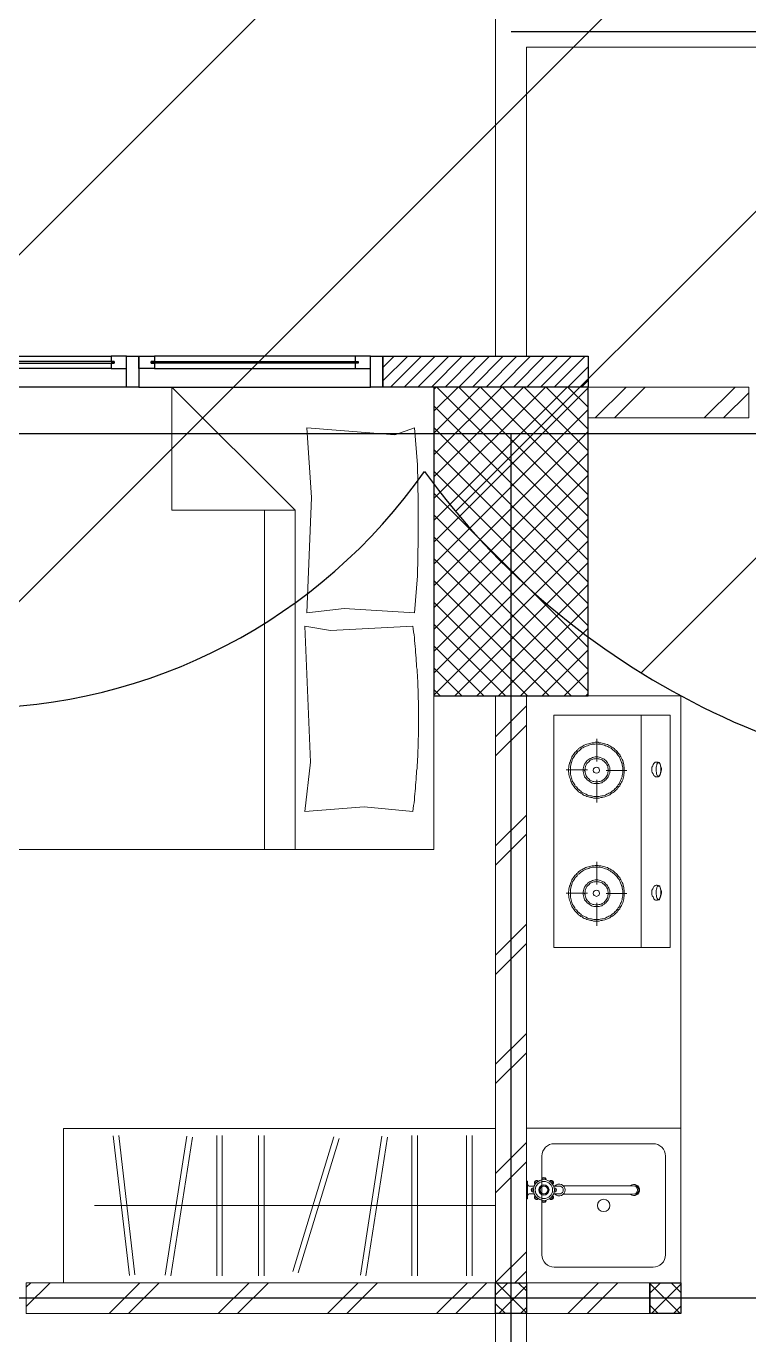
# Model space of a CAD drawing. Header units: millimetres. Extents: x -324 to 75, y -297 to 74.
# Drawn here: x -53.796 to -51.456, y 10.527 to 14.764 of the extents above; entities that cross this region are included whole.
import ezdxf

# ---------------------------------------------------------------- set-up
doc = ezdxf.new("R2010")
doc.units = ezdxf.units.MM
doc.layers.get('defpoints').update_dxf_attribs({"color": 1})
for name, color, linetype, lineweight in [('ars', 11, 'Continuous', 0), ('KOL', 1, 'Continuous', 30), ('KOLOM', 4, 'Continuous', 9), ('lan', 7, 'Continuous', 15), ('SANITAIR', 15, 'Continuous', 9), ('tem', 5, 'Continuous', 20)]:
    doc.layers.add(name, color=color, linetype=linetype, lineweight=lineweight)
doc.layers.add('as', color=1, linetype='Continuous', plot=False)
doc.layers.add('Kusen', color=30, linetype='Continuous')

# ---------------------------------------------------------------- blocks, each defined once
blk = doc.blocks.new('k2')
at = {"layer": 'ars'}
h = blk.add_hatch(dxfattribs=at)
h.set_pattern_fill('_USER', color=256, scale=0.05, angle=45, double=1, pattern_type=0)
h.set_pattern_definition([(45, (0, -5), (-0.03535534, 0.03535534), []), (135, (0, -5), (-0.03535534, -0.03535534), [])])
h.paths.add_polyline_path([(-0.25, -0.5), (0.25, -0.5), (0.25, 0.5), (-0.25, 0.5)])
at = {"layer": 'KOL'}
blk.add_lwpolyline([(-0.25, -0.5), (0.25, -0.5), (0.25, 0.5), (-0.25, 0.5)], close=True, dxfattribs=at)
blk = doc.blocks.new('T. J1')
at = {"layer": 'Kusen'}
for p, q in [((-0.7188, 0.1), (-0.0688, 0.1)), ((0.7212, 0.1), (0.0712, 0.1)), ((-0.0688, 0.06), (-0.7188, 0.06)), ((0.0712, 0.06), (0.7212, 0.06)), ((-0.0188, 0), (-0.7688, 0)), ((0.0212, 0), (0.7712, 0))]:
    blk.add_line(p, q, dxfattribs=at)
for points in [[(-0.8088, 0), (-0.7688, 0), (-0.7688, 0.1), (-0.8088, 0.1)], [(-0.0188, 0), (0.0212, 0), (0.0212, 0.1), (-0.0188, 0.1)], [(0.8112, 0), (0.7712, 0), (0.7712, 0.1), (0.8112, 0.1)]]:
    blk.add_lwpolyline(points, close=True, dxfattribs=at)
for points in [[(-0.7188, 0.0775), (-0.7188, 0.06), (-0.7688, 0.06), (-0.7688, 0.1), (-0.7188, 0.1), (-0.7188, 0.0825), (-0.7288, 0.0825), (-0.7288, 0.0775), (-0.7188, 0.0775)], [(-0.0688, 0.0775), (-0.0688, 0.06), (-0.0188, 0.06), (-0.0188, 0.1), (-0.0688, 0.1), (-0.0688, 0.0825), (-0.0588, 0.0825), (-0.0588, 0.0775), (-0.0688, 0.0775)], [(0.0712, 0.0775), (0.0712, 0.06), (0.0212, 0.06), (0.0212, 0.1), (0.0712, 0.1), (0.0712, 0.0825), (0.0612, 0.0825), (0.0612, 0.0775), (0.0712, 0.0775)], [(0.7212, 0.0775), (0.7212, 0.06), (0.7712, 0.06), (0.7712, 0.1), (0.7212, 0.1), (0.7212, 0.0825), (0.7312, 0.0825), (0.7312, 0.0775), (0.7212, 0.0775)]]:
    blk.add_lwpolyline(points, dxfattribs=at)
at = {"layer": 'Kusen', "color": 141}
for points in [[(-0.7288, 0.0775), (-0.0588, 0.0775), (-0.0588, 0.0825), (-0.7288, 0.0825)], [(0.7312, 0.0775), (0.0612, 0.0775), (0.0612, 0.0825), (0.7312, 0.0825)]]:
    blk.add_lwpolyline(points, close=True, dxfattribs=at)
blk = doc.blocks.new('BED1')
at = {"color": 0, "linetype": 'Continuous'}
for points in [[(1.9976, 0), (1.9976, 1.4976), (0, 1.4976), (0, 0), (1.9976, 0)], [(1.5484, 1.0993), (1.1489, 1.0993), (1.1489, 1.4976), (1.5484, 1.0993)], [(1.9346, 1.3656), (1.9443, 1.2458), (1.9467, 1.1259), (1.9467, 1.0061), (1.9443, 0.8862), (1.9346, 0.7663), (1.707, 0.7809), (1.586, 0.7663), (1.6017, 1.1404), (1.586, 1.3656), (1.8717, 1.3426), (1.9346, 1.3656)], [(1.4492, 1.0993), (1.4492, 0)], [(1.5484, 1.0993), (1.5484, 0)], [(1.9298, 0.1235), (1.7724, 0.138), (1.5799, 0.1235), (1.5981, 0.2833), (1.5799, 0.7228), (1.6634, 0.7094), (1.9298, 0.7228)], [(1.9298, 0.1235), (1.931, 0.1332), (1.9322, 0.1429), (1.9334, 0.1513), (1.9346, 0.161), (1.9346, 0.1707), (1.9358, 0.1804), (1.937, 0.1889), (1.9383, 0.1985), (1.9383, 0.2082), (1.9395, 0.2179), (1.9407, 0.2264), (1.9407, 0.2361), (1.9419, 0.2458), (1.9419, 0.2542), (1.9431, 0.2639), (1.9431, 0.2736), (1.9443, 0.2833), (1.9443, 0.2918), (1.9455, 0.3015), (1.9455, 0.3111), (1.9455, 0.3208), (1.9467, 0.3293), (1.9467, 0.339), (1.9467, 0.3487), (1.9467, 0.3584), (1.9479, 0.3668), (1.9479, 0.3765), (1.9479, 0.3862), (1.9479, 0.3959), (1.9479, 0.4044), (1.9479, 0.414), (1.9479, 0.4237), (1.9479, 0.4334), (1.9479, 0.4419), (1.9479, 0.4516), (1.9479, 0.4613), (1.9479, 0.4709), (1.9479, 0.4794), (1.9467, 0.4891), (1.9467, 0.4988), (1.9467, 0.5085), (1.9467, 0.5169), (1.9455, 0.5266), (1.9455, 0.5363), (1.9455, 0.546), (1.9443, 0.5545), (1.9443, 0.5642), (1.9431, 0.5738), (1.9431, 0.5835), (1.9419, 0.592), (1.9419, 0.6017), (1.9407, 0.6114), (1.9407, 0.6199), (1.9395, 0.6295), (1.9383, 0.6392), (1.9383, 0.6489), (1.937, 0.6574), (1.9358, 0.6671), (1.9346, 0.6768), (1.9346, 0.6864), (1.9334, 0.6949), (1.9322, 0.7046), (1.931, 0.7143), (1.9298, 0.7228)]]:
    blk.add_lwpolyline(points, dxfattribs=at)
blk = doc.blocks.new('LEMARI1')
for points in [[(0.6998, 0.4988), (-0.6998, 0.4988)], [(-0.6998, 0), (0.6998, 0), (0.6998, 0.4988), (-0.6998, 0.4988), (-0.6998, 0)], [(-0.5387, 0.4758), (-0.4855, 0.023)], [(-0.4685, 0.0254), (-0.5206, 0.477)], [(-0.3002, 0.4746), (-0.3705, 0.0242)], [(-0.3523, 0.0218), (-0.2821, 0.4709)], [(-0.2034, 0.477), (-0.2034, 0.0218)], [(-0.1852, 0.0218), (-0.1852, 0.477)], [(-0.0678, 0.477), (-0.0678, 0.0218)], [(-0.0496, 0.0218), (-0.0496, 0.477)], [(0.1755, 0.4722), (0.0436, 0.0363)], [(0.0605, 0.0315), (0.1937, 0.4673)], [(0.3317, 0.4746), (0.2627, 0.0242)], [(0.2797, 0.0218), (0.3499, 0.4709)], [(0.4286, 0.477), (0.4286, 0.0218)], [(0.4467, 0.0218), (0.4467, 0.477)], [(0.6053, 0.477), (0.6053, 0.0218)], [(0.6235, 0.0218), (0.6235, 0.477)], [(0.6998, 0.2494), (-0.5993, 0.2494)]]:
    blk.add_lwpolyline(points)
blk = doc.blocks.new('K 10.10')
at = {"layer": 'ars'}
h = blk.add_hatch(dxfattribs=at)
h.set_pattern_fill('_USER', color=256, scale=0.05, angle=45, double=1, pattern_type=0)
h.set_pattern_definition([(45, (0, 0), (-0.035355339, 0.035355339), []), (135, (0, 0), (-0.035355339, -0.035355339), [])])
h.paths.add_polyline_path([(1560.5383, 1380.4069), (1560.6383, 1380.4069), (1560.6383, 1380.5069), (1560.5383, 1380.5069)])
at = {"layer": 'KOL'}
blk.add_lwpolyline([(1560.5383, 1380.4069), (1560.6383, 1380.4069), (1560.6383, 1380.5069), (1560.5383, 1380.5069)], close=True, dxfattribs=at)
blk = doc.blocks.new('typikal-1a')
at = {"layer": 'as'}
blk.add_line((0, 2.8), (6.2, 2.8), dxfattribs=at)
at = {"layer": 'tem'}
for points in [[(0.05, 2.85), (-0.05, 2.85), (-0.05, 5.45), (0.05, 5.45)], [(1.57, 2.75), (0.05, 2.75), (0.05, 2.85), (1.57, 2.85)], [(0.05, 2.75), (-0.05, 2.75), (-0.05, 0.85), (0.05, 0.85)]]:
    blk.add_lwpolyline(points, close=True, dxfattribs=at)
at = {"layer": 'ars', "rotation": 180}
for name, p in [('LEMARI1', (0.7498, 2.75)), ('BED1', (2.2476, 1.3476))]:
    blk.add_blockref(name, p, dxfattribs=at)
at = {"layer": 'KOLOM', "extrusion": (0, 0, -1), "zscale": -1}
blk.add_blockref('K 10.10', (-1560.5883, -1377.6569), dxfattribs=at)
at = {"layer": 'Kusen', "xscale": -1, "rotation": 180}
blk.add_blockref('T. J1', (1.2238, -0.15), dxfattribs=at)
blk = doc.blocks.new('KRAN DPR ATAS')
for p, q in [((-0.0289, 0), (0.0289, 0)), ((-0.0289, 0), (-0.0289, -0.0021)), ((0.0289, 0), (0.0289, -0.0021)), ((-0.0275, -0.0035), (0.0275, -0.0035)), ((-0.0127, -0.0092), (-0.0127, -0.0252)), ((0.0127, -0.0092), (0.0127, -0.0252)), ((-0.014, -0.1188), (-0.014, -0.3457)), ((-0.0127, -0.0877), (-0.0127, -0.1101)), ((0.0127, -0.0877), (0.0127, -0.1101)), ((0.014, -0.1188), (0.014, -0.3457))]:
    blk.add_line(p, q)
for radius in [0.0338, 0.0279, 0.0166, 0.0138, 0.0123]:
    blk.add_circle((0, -0.0564), radius)
for centre, radius, start, end in [((-0.0239, -0.0326), 0.00706, 39.002, 230.998), ((-0.0222, -0.0342), 0.00706, 58.1189, 211.8811), ((-0.0275, -0.0021), 0.00141, 180, 270), ((-0.0183, -0.0092), 0.00564, 0, 90), ((-0.0009, -0.0214), 0.00884, 254.902, 254.902), ((0, -0.0227), 0.00706, 354.002, 185.998), ((0, -0.025), 0.00706, 13.1189, 166.8811), ((0.0183, -0.0092), 0.00564, 90, 180), ((0.0239, -0.0326), 0.00706, 309.002, 140.998), ((0.0222, -0.0342), 0.00706, 328.1189, 121.8811), ((0.0275, -0.0021), 0.00141, 270, 0), ((-0.0338, -0.0564), 0.00706, 84.002, 275.998), ((-0.0315, -0.0564), 0.00706, 103.1189, 256.8811), ((-0.0239, -0.0803), 0.00706, 129.002, 320.998), ((-0.0222, -0.0787), 0.00706, 148.1189, 301.8811), ((0.0239, -0.0803), 0.00706, 219.002, 50.998), ((0.0222, -0.0787), 0.00706, 238.1189, 31.8811), ((0.0338, -0.0564), 0.00706, 264.002, 95.998), ((0.0315, -0.0564), 0.00706, 283.1189, 76.8811), ((0, -0.1058), 0.0191, 134.711, 45.289), ((0, -0.1058), 0.0134, 198.6717, 270), ((0, -0.0902), 0.00706, 174.002, 5.998), ((0, -0.0879), 0.00706, 193.1189, 346.8811), ((0, -0.1058), 0.0134, 270, 341.3283), ((0, -0.3457), 0.0178, 141.8277, 38.1723), ((0, -0.3484), 0.0178, 175.6641, 4.3359), ((0, -0.3457), 0.014, 180, 0)]:
    blk.add_arc(centre, radius, start, end)
blk = doc.blocks.new('KOMPOR')
for points in [[(0, 0.3765), (0, -0.3765)], [(0.0944, 0.3765), (0, 0.3765)], [(0.3765, 0.3765), (0.0944, 0.3765)], [(0.0944, 0.3765), (0.0944, -0.3765)], [(0.3765, -0.3765), (0.3765, 0.3765)], [(0.2373, 0.3063), (0.2373, 0.2312)], [(0.2385, 0.2906), (0.2337, 0.2906), (0.23, 0.2906), (0.2252, 0.2893), (0.2203, 0.2893), (0.2167, 0.2881), (0.2119, 0.2869), (0.2082, 0.2857), (0.2034, 0.2833), (0.1998, 0.2821), (0.1961, 0.2797), (0.1925, 0.2772), (0.1889, 0.276), (0.1852, 0.2724), (0.1816, 0.27), (0.178, 0.2676), (0.1755, 0.2639), (0.1719, 0.2615), (0.1695, 0.2579), (0.1671, 0.2542), (0.1634, 0.2506), (0.1622, 0.247), (0.1598, 0.2433), (0.1574, 0.2397), (0.1562, 0.2361), (0.1538, 0.2312), (0.1525, 0.2276), (0.1513, 0.2228), (0.1501, 0.2191), (0.1501, 0.2143), (0.1489, 0.2094), (0.1489, 0.2058), (0.1489, 0.201), (0.1489, 0.1961), (0.1489, 0.1913), (0.1501, 0.1864), (0.1501, 0.1828), (0.1513, 0.178), (0.1525, 0.1743), (0.1538, 0.1695), (0.1562, 0.1659), (0.1574, 0.161), (0.1598, 0.1574), (0.1622, 0.1538), (0.1634, 0.1501), (0.1671, 0.1465), (0.1695, 0.1429), (0.1719, 0.1404), (0.1755, 0.1368), (0.178, 0.1344), (0.1816, 0.1308), (0.1852, 0.1283), (0.1889, 0.1259), (0.1925, 0.1235), (0.1961, 0.1211), (0.1998, 0.1199), (0.2034, 0.1174), (0.2082, 0.1162), (0.2119, 0.115), (0.2167, 0.1138), (0.2203, 0.1126), (0.2252, 0.1114), (0.23, 0.1114), (0.2337, 0.1102), (0.2385, 0.1102), (0.2433, 0.1102), (0.2482, 0.1114), (0.253, 0.1114), (0.2567, 0.1126), (0.2615, 0.1138), (0.2651, 0.115), (0.27, 0.1162), (0.2736, 0.1174), (0.2785, 0.1199), (0.2821, 0.1211), (0.2857, 0.1235), (0.2893, 0.1259), (0.293, 0.1283), (0.2966, 0.1308), (0.299, 0.1344), (0.3027, 0.1368), (0.3051, 0.1404), (0.3087, 0.1429), (0.3111, 0.1465), (0.3136, 0.1501), (0.316, 0.1538), (0.3184, 0.1574), (0.3196, 0.161), (0.322, 0.1659), (0.3232, 0.1695), (0.3245, 0.1743), (0.3257, 0.178), (0.3269, 0.1828), (0.3281, 0.1864), (0.3281, 0.1913), (0.3293, 0.1961), (0.3293, 0.201), (0.3293, 0.2058), (0.3281, 0.2094), (0.3281, 0.2143), (0.3269, 0.2191), (0.3257, 0.2228), (0.3245, 0.2276), (0.3232, 0.2312), (0.322, 0.2361), (0.3196, 0.2397), (0.3184, 0.2433), (0.316, 0.247), (0.3136, 0.2506), (0.3111, 0.2542), (0.3087, 0.2579), (0.3051, 0.2615), (0.3027, 0.2639), (0.299, 0.2676), (0.2966, 0.27), (0.293, 0.2724), (0.2893, 0.276), (0.2857, 0.2772), (0.2821, 0.2797), (0.2785, 0.2821), (0.2736, 0.2833), (0.27, 0.2857), (0.2651, 0.2869), (0.2615, 0.2881), (0.2567, 0.2893), (0.253, 0.2893), (0.2482, 0.2906), (0.2433, 0.2906), (0.2385, 0.2906)], [(0.2385, 0.2857), (0.2349, 0.2857), (0.23, 0.2857), (0.2264, 0.2845), (0.2215, 0.2833), (0.2179, 0.2833), (0.2131, 0.2821), (0.2094, 0.2809), (0.2058, 0.2785), (0.2022, 0.2772), (0.1985, 0.2748), (0.1949, 0.2736), (0.1913, 0.2712), (0.1877, 0.2688), (0.1852, 0.2663), (0.1816, 0.2639), (0.1792, 0.2603), (0.1755, 0.2579), (0.1731, 0.2542), (0.1707, 0.2518), (0.1683, 0.2482), (0.1659, 0.2446), (0.1646, 0.2409), (0.1622, 0.2373), (0.161, 0.2337), (0.1586, 0.23), (0.1574, 0.2264), (0.1562, 0.2215), (0.1562, 0.2179), (0.155, 0.2131), (0.1538, 0.2094), (0.1538, 0.2046), (0.1538, 0.201), (0.1538, 0.1961), (0.1538, 0.1925), (0.155, 0.1877), (0.1562, 0.184), (0.1562, 0.1792), (0.1574, 0.1755), (0.1586, 0.1719), (0.161, 0.1671), (0.1622, 0.1634), (0.1646, 0.1598), (0.1659, 0.1562), (0.1683, 0.1525), (0.1707, 0.1501), (0.1731, 0.1465), (0.1755, 0.1441), (0.1792, 0.1404), (0.1816, 0.138), (0.1852, 0.1356), (0.1877, 0.132), (0.1913, 0.1308), (0.1949, 0.1283), (0.1985, 0.1259), (0.2022, 0.1235), (0.2058, 0.1223), (0.2094, 0.1211), (0.2131, 0.1199), (0.2179, 0.1186), (0.2215, 0.1174), (0.2264, 0.1162), (0.23, 0.1162), (0.2349, 0.1162), (0.2385, 0.1162), (0.2433, 0.1162), (0.247, 0.1162), (0.2518, 0.1162), (0.2554, 0.1174), (0.2603, 0.1186), (0.2639, 0.1199), (0.2676, 0.1211), (0.2724, 0.1223), (0.276, 0.1235), (0.2797, 0.1259), (0.2833, 0.1283), (0.2869, 0.1308), (0.2893, 0.132), (0.293, 0.1356), (0.2954, 0.138), (0.299, 0.1404), (0.3015, 0.1441), (0.3039, 0.1465), (0.3075, 0.1501), (0.3087, 0.1525), (0.3111, 0.1562), (0.3136, 0.1598), (0.316, 0.1634), (0.3172, 0.1671), (0.3184, 0.1719), (0.3196, 0.1755), (0.3208, 0.1792), (0.322, 0.184), (0.3232, 0.1877), (0.3232, 0.1925), (0.3232, 0.1961), (0.3232, 0.201), (0.3232, 0.2046), (0.3232, 0.2094), (0.3232, 0.2131), (0.322, 0.2179), (0.3208, 0.2215), (0.3196, 0.2264), (0.3184, 0.23), (0.3172, 0.2337), (0.316, 0.2373), (0.3136, 0.2409), (0.3111, 0.2446), (0.3087, 0.2482), (0.3075, 0.2518), (0.3039, 0.2542), (0.3015, 0.2579), (0.299, 0.2603), (0.2954, 0.2639), (0.293, 0.2663), (0.2893, 0.2688), (0.2869, 0.2712), (0.2833, 0.2736), (0.2797, 0.2748), (0.276, 0.2772), (0.2724, 0.2785), (0.2676, 0.2809), (0.2639, 0.2821), (0.2603, 0.2833), (0.2554, 0.2833), (0.2518, 0.2845), (0.247, 0.2857), (0.2433, 0.2857), (0.2385, 0.2857)], [(0.0436, 0.2228), (0.0472, 0.2228), (0.0496, 0.2215), (0.0533, 0.2191), (0.0545, 0.2155), (0.0557, 0.2119), (0.0581, 0.2094), (0.0593, 0.2046), (0.0593, 0.1998), (0.0593, 0.1949), (0.0593, 0.1901), (0.0569, 0.1864), (0.0557, 0.1828), (0.0533, 0.1792), (0.0508, 0.178), (0.0484, 0.1755), (0.046, 0.1743), (0.0424, 0.1743), (0.04, 0.1755), (0.0375, 0.178), (0.0339, 0.1792), (0.0327, 0.1828), (0.0315, 0.1864), (0.0291, 0.1901), (0.0278, 0.1949), (0.0278, 0.1998), (0.0291, 0.2046), (0.0303, 0.2094), (0.0315, 0.2119), (0.0339, 0.2155), (0.0351, 0.2191), (0.0375, 0.2215), (0.0412, 0.2228), (0.0436, 0.2228)], [(0.0375, 0.2215), (0.04, 0.2215), (0.04, 0.2203), (0.0424, 0.2179), (0.0436, 0.2155), (0.0448, 0.2119), (0.0448, 0.2082), (0.046, 0.2034), (0.046, 0.1998), (0.046, 0.1961), (0.046, 0.1913), (0.0448, 0.1877), (0.0436, 0.184), (0.0436, 0.1816), (0.0412, 0.178), (0.04, 0.1768), (0.0387, 0.1755), (0.0375, 0.1755), (0.0351, 0.1768), (0.0339, 0.178), (0.0327, 0.1816), (0.0315, 0.184), (0.0315, 0.1877), (0.0303, 0.1913), (0.0303, 0.1961), (0.0303, 0.1998), (0.0303, 0.2034), (0.0315, 0.2082), (0.0315, 0.2119), (0.0327, 0.2155), (0.0339, 0.2179), (0.0351, 0.2203), (0.0363, 0.2215), (0.0375, 0.2215)], [(0.2385, 0.2433), (0.2349, 0.2433), (0.23, 0.2433), (0.2264, 0.2421), (0.2215, 0.2409), (0.2179, 0.2385), (0.2143, 0.2361), (0.2119, 0.2337), (0.2082, 0.2312), (0.2058, 0.2276), (0.2034, 0.2252), (0.201, 0.2215), (0.1985, 0.2179), (0.1973, 0.2131), (0.1961, 0.2094), (0.1961, 0.2046), (0.1961, 0.201), (0.1961, 0.1961), (0.1961, 0.1925), (0.1973, 0.1877), (0.1985, 0.184), (0.201, 0.1804), (0.2034, 0.1768), (0.2058, 0.1731), (0.2082, 0.1707), (0.2119, 0.1671), (0.2143, 0.1646), (0.2179, 0.1622), (0.2215, 0.161), (0.2264, 0.1598), (0.23, 0.1586), (0.2349, 0.1574), (0.2385, 0.1574), (0.2433, 0.1574), (0.247, 0.1586), (0.2518, 0.1598), (0.2554, 0.161), (0.2591, 0.1622), (0.2627, 0.1646), (0.2663, 0.1671), (0.2688, 0.1707), (0.2724, 0.1731), (0.2748, 0.1768), (0.2772, 0.1804), (0.2785, 0.184), (0.2797, 0.1877), (0.2809, 0.1925), (0.2821, 0.1961), (0.2821, 0.201), (0.2821, 0.2046), (0.2809, 0.2094), (0.2797, 0.2131), (0.2785, 0.2179), (0.2772, 0.2215), (0.2748, 0.2252), (0.2724, 0.2276), (0.2688, 0.2312), (0.2663, 0.2337), (0.2627, 0.2361), (0.2591, 0.2385), (0.2554, 0.2409), (0.2518, 0.2421), (0.247, 0.2433), (0.2433, 0.2433), (0.2385, 0.2433)], [(0.2385, 0.2385), (0.2349, 0.2385), (0.2312, 0.2373), (0.2276, 0.2373), (0.224, 0.2361), (0.2203, 0.2337), (0.2179, 0.2324), (0.2143, 0.23), (0.2119, 0.2276), (0.2094, 0.2252), (0.207, 0.2215), (0.2058, 0.2191), (0.2034, 0.2155), (0.2022, 0.2119), (0.2022, 0.2082), (0.201, 0.2046), (0.201, 0.201), (0.201, 0.1973), (0.2022, 0.1925), (0.2022, 0.1889), (0.2034, 0.1864), (0.2058, 0.1828), (0.207, 0.1792), (0.2094, 0.1768), (0.2119, 0.1743), (0.2143, 0.1719), (0.2179, 0.1695), (0.2203, 0.1671), (0.224, 0.1659), (0.2276, 0.1646), (0.2312, 0.1634), (0.2349, 0.1634), (0.2385, 0.1622), (0.2421, 0.1634), (0.247, 0.1634), (0.2506, 0.1646), (0.253, 0.1659), (0.2567, 0.1671), (0.2603, 0.1695), (0.2627, 0.1719), (0.2651, 0.1743), (0.2676, 0.1768), (0.27, 0.1792), (0.2724, 0.1828), (0.2736, 0.1864), (0.2748, 0.1889), (0.276, 0.1925), (0.276, 0.1973), (0.2772, 0.201), (0.276, 0.2046), (0.276, 0.2082), (0.2748, 0.2119), (0.2736, 0.2155), (0.2724, 0.2191), (0.27, 0.2215), (0.2676, 0.2252), (0.2651, 0.2276), (0.2627, 0.23), (0.2603, 0.2324), (0.2567, 0.2337), (0.253, 0.2361), (0.2506, 0.2373), (0.247, 0.2373), (0.2421, 0.2385), (0.2385, 0.2385)], [(0.1404, 0.201), (0.207, 0.201)], [(0.2385, 0.2107), (0.2349, 0.2094), (0.2312, 0.2082), (0.23, 0.2046), (0.2288, 0.201), (0.23, 0.1961), (0.2312, 0.1937), (0.2349, 0.1913), (0.2385, 0.1901), (0.2433, 0.1913), (0.2458, 0.1937), (0.2482, 0.1961), (0.2494, 0.201), (0.2482, 0.2046), (0.2458, 0.2082), (0.2433, 0.2094), (0.2385, 0.2107)], [(0.2373, 0.0993), (0.2373, 0.1719)], [(0.3366, 0.1998), (0.2676, 0.1998)], [(0.2385, -0.1077), (0.2337, -0.1077), (0.23, -0.1077), (0.2252, -0.109), (0.2203, -0.109), (0.2167, -0.1102), (0.2119, -0.1114), (0.2082, -0.1126), (0.2034, -0.115), (0.1998, -0.1162), (0.1961, -0.1186), (0.1925, -0.1211), (0.1889, -0.1235), (0.1852, -0.1259), (0.1816, -0.1283), (0.178, -0.1308), (0.1755, -0.1344), (0.1719, -0.1368), (0.1695, -0.1404), (0.1671, -0.1441), (0.1634, -0.1477), (0.1622, -0.1513), (0.1598, -0.155), (0.1574, -0.1586), (0.1562, -0.1622), (0.1538, -0.1671), (0.1525, -0.1707), (0.1513, -0.1755), (0.1501, -0.1792), (0.1501, -0.184), (0.1489, -0.1889), (0.1489, -0.1925), (0.1489, -0.1973), (0.1489, -0.2022), (0.1489, -0.207), (0.1501, -0.2119), (0.1501, -0.2155), (0.1513, -0.2203), (0.1525, -0.224), (0.1538, -0.2288), (0.1562, -0.2324), (0.1574, -0.2373), (0.1598, -0.2409), (0.1622, -0.2446), (0.1634, -0.2482), (0.1671, -0.2518), (0.1695, -0.2554), (0.1719, -0.2579), (0.1755, -0.2615), (0.178, -0.2639), (0.1816, -0.2676), (0.1852, -0.27), (0.1889, -0.2724), (0.1925, -0.2748), (0.1961, -0.2772), (0.1998, -0.2785), (0.2034, -0.2809), (0.2082, -0.2821), (0.2119, -0.2833), (0.2167, -0.2845), (0.2203, -0.2857), (0.2252, -0.2869), (0.23, -0.2869), (0.2337, -0.2881), (0.2385, -0.2881), (0.2433, -0.2881), (0.2482, -0.2869), (0.253, -0.2869), (0.2567, -0.2857), (0.2615, -0.2845), (0.2651, -0.2833), (0.27, -0.2821), (0.2736, -0.2809), (0.2785, -0.2785), (0.2821, -0.2772), (0.2857, -0.2748), (0.2893, -0.2724), (0.293, -0.27), (0.2966, -0.2676), (0.299, -0.2639), (0.3027, -0.2615), (0.3051, -0.2579), (0.3087, -0.2554), (0.3111, -0.2518), (0.3136, -0.2482), (0.316, -0.2446), (0.3184, -0.2409), (0.3196, -0.2373), (0.322, -0.2324), (0.3232, -0.2288), (0.3245, -0.224), (0.3257, -0.2203), (0.3269, -0.2155), (0.3281, -0.2119), (0.3281, -0.207), (0.3293, -0.2022), (0.3293, -0.1973), (0.3293, -0.1925), (0.3281, -0.1889), (0.3281, -0.184), (0.3269, -0.1792), (0.3257, -0.1755), (0.3245, -0.1707), (0.3232, -0.1671), (0.322, -0.1622), (0.3196, -0.1586), (0.3184, -0.155), (0.316, -0.1513), (0.3136, -0.1477), (0.3111, -0.1441), (0.3087, -0.1404), (0.3051, -0.1368), (0.3027, -0.1344), (0.299, -0.1308), (0.2966, -0.1283), (0.293, -0.1259), (0.2893, -0.1235), (0.2857, -0.1211), (0.2821, -0.1186), (0.2785, -0.1162), (0.2736, -0.115), (0.27, -0.1126), (0.2651, -0.1114), (0.2615, -0.1102), (0.2567, -0.109), (0.253, -0.109), (0.2482, -0.1077), (0.2433, -0.1077), (0.2385, -0.1077)], [(0.2385, -0.1126), (0.2349, -0.1126), (0.23, -0.1126), (0.2264, -0.1138), (0.2215, -0.115), (0.2179, -0.115), (0.2131, -0.1162), (0.2094, -0.1174), (0.2058, -0.1199), (0.2022, -0.1211), (0.1985, -0.1235), (0.1949, -0.1247), (0.1913, -0.1271), (0.1877, -0.1295), (0.1852, -0.132), (0.1816, -0.1344), (0.1792, -0.138), (0.1755, -0.1404), (0.1731, -0.1441), (0.1707, -0.1465), (0.1683, -0.1501), (0.1659, -0.1538), (0.1646, -0.1574), (0.1622, -0.161), (0.161, -0.1646), (0.1586, -0.1683), (0.1574, -0.1719), (0.1562, -0.1768), (0.1562, -0.1804), (0.155, -0.1852), (0.1538, -0.1889), (0.1538, -0.1937), (0.1538, -0.1973), (0.1538, -0.2022), (0.1538, -0.2058), (0.155, -0.2107), (0.1562, -0.2143), (0.1562, -0.2191), (0.1574, -0.2228), (0.1586, -0.2264), (0.161, -0.2312), (0.1622, -0.2349), (0.1646, -0.2385), (0.1659, -0.2421), (0.1683, -0.2458), (0.1707, -0.2482), (0.1731, -0.2518), (0.1755, -0.2554), (0.1792, -0.2579), (0.1816, -0.2603), (0.1852, -0.2627), (0.1877, -0.2663), (0.1913, -0.2688), (0.1949, -0.27), (0.1985, -0.2724), (0.2022, -0.2748), (0.2058, -0.276), (0.2094, -0.2772), (0.2131, -0.2785), (0.2179, -0.2797), (0.2215, -0.2809), (0.2264, -0.2821), (0.23, -0.2821), (0.2349, -0.2821), (0.2385, -0.2833), (0.2433, -0.2821), (0.247, -0.2821), (0.2518, -0.2821), (0.2554, -0.2809), (0.2603, -0.2797), (0.2639, -0.2785), (0.2676, -0.2772), (0.2724, -0.276), (0.276, -0.2748), (0.2797, -0.2724), (0.2833, -0.27), (0.2869, -0.2688), (0.2893, -0.2663), (0.293, -0.2627), (0.2954, -0.2603), (0.299, -0.2579), (0.3015, -0.2554), (0.3039, -0.2518), (0.3075, -0.2482), (0.3087, -0.2458), (0.3111, -0.2421), (0.3136, -0.2385), (0.316, -0.2349), (0.3172, -0.2312), (0.3184, -0.2264), (0.3196, -0.2228), (0.3208, -0.2191), (0.322, -0.2143), (0.3232, -0.2107), (0.3232, -0.2058), (0.3232, -0.2022), (0.3232, -0.1973), (0.3232, -0.1937), (0.3232, -0.1889), (0.3232, -0.1852), (0.322, -0.1804), (0.3208, -0.1768), (0.3196, -0.1719), (0.3184, -0.1683), (0.3172, -0.1646), (0.316, -0.161), (0.3136, -0.1574), (0.3111, -0.1538), (0.3087, -0.1501), (0.3075, -0.1465), (0.3039, -0.1441), (0.3015, -0.1404), (0.299, -0.138), (0.2954, -0.1344), (0.293, -0.132), (0.2893, -0.1295), (0.2869, -0.1271), (0.2833, -0.1247), (0.2797, -0.1235), (0.276, -0.1211), (0.2724, -0.1199), (0.2676, -0.1174), (0.2639, -0.1162), (0.2603, -0.115), (0.2554, -0.115), (0.2518, -0.1138), (0.247, -0.1126), (0.2433, -0.1126), (0.2385, -0.1126)], [(0.2373, -0.0932), (0.2373, -0.1671)], [(0.2385, -0.155), (0.2349, -0.155), (0.23, -0.155), (0.2264, -0.1562), (0.2215, -0.1574), (0.2179, -0.1598), (0.2143, -0.1622), (0.2119, -0.1646), (0.2082, -0.1671), (0.2058, -0.1707), (0.2034, -0.1731), (0.201, -0.1768), (0.1985, -0.1804), (0.1973, -0.1852), (0.1961, -0.1889), (0.1961, -0.1937), (0.1961, -0.1973), (0.1961, -0.2022), (0.1961, -0.207), (0.1973, -0.2107), (0.1985, -0.2143), (0.201, -0.2179), (0.2034, -0.2215), (0.2058, -0.2252), (0.2082, -0.2288), (0.2119, -0.2312), (0.2143, -0.2337), (0.2179, -0.2361), (0.2215, -0.2373), (0.2264, -0.2385), (0.23, -0.2397), (0.2349, -0.2409), (0.2385, -0.2409), (0.2433, -0.2409), (0.247, -0.2397), (0.2518, -0.2385), (0.2554, -0.2373), (0.2591, -0.2361), (0.2627, -0.2337), (0.2663, -0.2312), (0.2688, -0.2288), (0.2724, -0.2252), (0.2748, -0.2215), (0.2772, -0.2179), (0.2785, -0.2143), (0.2797, -0.2107), (0.2809, -0.207), (0.2821, -0.2022), (0.2821, -0.1973), (0.2821, -0.1937), (0.2809, -0.1889), (0.2797, -0.1852), (0.2785, -0.1804), (0.2772, -0.1768), (0.2748, -0.1731), (0.2724, -0.1707), (0.2688, -0.1671), (0.2663, -0.1646), (0.2627, -0.1622), (0.2591, -0.1598), (0.2554, -0.1574), (0.2518, -0.1562), (0.247, -0.155), (0.2433, -0.155), (0.2385, -0.155)], [(0.2385, -0.1598), (0.2349, -0.1598), (0.2312, -0.161), (0.2276, -0.161), (0.224, -0.1622), (0.2203, -0.1646), (0.2179, -0.1659), (0.2143, -0.1683), (0.2119, -0.1707), (0.2094, -0.1731), (0.207, -0.1768), (0.2058, -0.1792), (0.2034, -0.1828), (0.2022, -0.1864), (0.2022, -0.1901), (0.201, -0.1937), (0.201, -0.1973), (0.201, -0.2022), (0.2022, -0.2058), (0.2022, -0.2094), (0.2034, -0.2131), (0.2058, -0.2155), (0.207, -0.2191), (0.2094, -0.2215), (0.2119, -0.224), (0.2143, -0.2264), (0.2179, -0.2288), (0.2203, -0.2312), (0.224, -0.2324), (0.2276, -0.2337), (0.2312, -0.2349), (0.2349, -0.2349), (0.2385, -0.2361), (0.2421, -0.2349), (0.247, -0.2349), (0.2506, -0.2337), (0.253, -0.2324), (0.2567, -0.2312), (0.2603, -0.2288), (0.2627, -0.2264), (0.2651, -0.224), (0.2676, -0.2215), (0.27, -0.2191), (0.2724, -0.2155), (0.2736, -0.2131), (0.2748, -0.2094), (0.276, -0.2058), (0.276, -0.2022), (0.2772, -0.1973), (0.276, -0.1937), (0.276, -0.1901), (0.2748, -0.1864), (0.2736, -0.1828), (0.2724, -0.1792), (0.27, -0.1768), (0.2676, -0.1731), (0.2651, -0.1707), (0.2627, -0.1683), (0.2603, -0.1659), (0.2567, -0.1646), (0.253, -0.1622), (0.2506, -0.161), (0.247, -0.161), (0.2421, -0.1598), (0.2385, -0.1598)], [(0.0436, -0.1768), (0.0472, -0.1768), (0.0496, -0.178), (0.0533, -0.1804), (0.0545, -0.1828), (0.0557, -0.1864), (0.0581, -0.1901), (0.0593, -0.1949), (0.0593, -0.1985), (0.0593, -0.2034), (0.0593, -0.2082), (0.0569, -0.2119), (0.0557, -0.2167), (0.0533, -0.2191), (0.0508, -0.2215), (0.0484, -0.224), (0.046, -0.224), (0.0424, -0.224), (0.04, -0.224), (0.0375, -0.2215), (0.0339, -0.2191), (0.0327, -0.2167), (0.0315, -0.2119), (0.0291, -0.2082), (0.0278, -0.2034), (0.0278, -0.1985), (0.0291, -0.1949), (0.0303, -0.1901), (0.0315, -0.1864), (0.0339, -0.1828), (0.0351, -0.1804), (0.0375, -0.178), (0.0412, -0.1768), (0.0436, -0.1768)], [(0.0375, -0.1768), (0.04, -0.178), (0.04, -0.1792), (0.0424, -0.1804), (0.0436, -0.1828), (0.0448, -0.1864), (0.0448, -0.1901), (0.046, -0.1949), (0.046, -0.1985), (0.046, -0.2034), (0.046, -0.2082), (0.0448, -0.2107), (0.0436, -0.2155), (0.0436, -0.2179), (0.0412, -0.2203), (0.04, -0.2228), (0.0387, -0.2228), (0.0375, -0.2228), (0.0351, -0.2228), (0.0339, -0.2203), (0.0327, -0.2179), (0.0315, -0.2155), (0.0315, -0.2107), (0.0303, -0.2082), (0.0303, -0.2034), (0.0303, -0.1985), (0.0303, -0.1949), (0.0315, -0.1901), (0.0315, -0.1864), (0.0327, -0.1828), (0.0339, -0.1804), (0.0351, -0.1792), (0.0363, -0.178), (0.0375, -0.1768)], [(0.1404, -0.1973), (0.207, -0.1973)], [(0.2385, -0.1877), (0.2349, -0.1889), (0.2312, -0.1901), (0.23, -0.1937), (0.2288, -0.1973), (0.23, -0.2022), (0.2312, -0.2046), (0.2349, -0.207), (0.2385, -0.2082), (0.2433, -0.207), (0.2458, -0.2046), (0.2482, -0.2022), (0.2494, -0.1973), (0.2482, -0.1937), (0.2458, -0.1901), (0.2433, -0.1889), (0.2385, -0.1877)], [(0.3366, -0.1985), (0.2676, -0.1985)], [(0.2373, -0.299), (0.2373, -0.2264)], [(0.0944, -0.3765), (0, -0.3765)], [(0.0944, -0.3765), (0.3765, -0.3765)]]:
    blk.add_lwpolyline(points)
blk = doc.blocks.new('A-2')
at = {"layer": 'ars'}
h = blk.add_hatch(dxfattribs=at)
h.set_pattern_fill('ANSI31', color=256, scale=0.25, angle=180, style=0)
h.set_pattern_definition([(45, (520.930883, -325.731844), (-0.0220970869, 0.0220970869), [])])
h.paths.add_polyline_path([(31.6172, 14.3677), (30.9522, 14.3677), (30.9522, 14.4677), (31.6172, 14.4677)])
h = blk.add_hatch(dxfattribs=at)
h.set_pattern_fill('TEMBOK', color=256, scale=0.25)
h.set_pattern_definition([(45, (73.07994, 10.5431), (-0.1767767, 0.1767767), []), (45, (73.14244, 10.5431), (-0.1767767, 0.1767767), [])])
h.paths.add_polyline_path([(32.1372, 14.3677), (31.6172, 14.3677), (31.6172, 14.2677), (32.1372, 14.2677)])
h = blk.add_hatch(dxfattribs=at)
h.set_pattern_fill('TEMBOK', color=256, scale=0.25)
h.set_pattern_definition([(45, (3.79994, -0.7569), (-0.1767767, 0.1767767), []), (45, (3.86244, -0.7569), (-0.1767767, 0.1767767), [])])
h.paths.add_polyline_path([(31.3172, 11.4677), (31.4172, 11.4677), (31.4172, 13.3677), (31.3172, 13.3677)])
h = blk.add_hatch(dxfattribs=at)
h.set_pattern_fill('TEMBOK', color=256, scale=0.25)
h.set_pattern_definition([(45, (43.49994, 0.1431), (-0.1767767, 0.1767767), []), (45, (43.56244, 0.1431), (-0.1767767, 0.1767767), [])])
h.paths.add_polyline_path([(31.3172, 11.3677), (29.7972, 11.3677), (29.7972, 11.4677), (31.3172, 11.4677)])
h = blk.add_hatch(dxfattribs=at)
h.set_pattern_fill('TEMBOK', color=256, scale=0.25)
h.set_pattern_definition([(45, (4.67994, 0.1431), (-0.1767767, 0.1767767), []), (45, (4.74244, 0.1431), (-0.1767767, 0.1767767), [])])
h.paths.add_polyline_path([(31.8172, 11.3677), (31.4172, 11.3677), (31.4172, 11.4677), (31.8172, 11.4677)])
h = blk.add_hatch(dxfattribs=at)
h.set_pattern_fill('TEMBOK', color=256, scale=0.25)
h.set_pattern_definition([(45, (3.79994, -3.9569), (-0.1767767, 0.1767767), []), (45, (3.86244, -3.9569), (-0.1767767, 0.1767767), [])])
h.paths.add_polyline_path([(31.3172, 10.2677), (31.4172, 10.2677), (31.4172, 11.3677), (31.3172, 11.3677)])
at = {"layer": 'as'}
for p, q in [((32.9672, 15.5177), (31.3672, 15.5177)), ((-36.8328, 14.2177), (37.5672, 14.2177)), ((31.3672, 1.1177), (31.3672, 14.2177)), ((37.5672, 11.4177), (31.3672, 11.4177))]:
    blk.add_line(p, q, dxfattribs=at)
at = {"layer": 'KOL'}
blk.add_lwpolyline([(31.6172, 14.3677), (30.9522, 14.3677), (30.9522, 14.4677), (31.6172, 14.4677)], close=True, dxfattribs=at)
at = {"layer": 'lan'}
for p, q in [((31.3172, 14.4677), (31.3172, 15.5677)), ((32.9172, 15.4677), (31.4172, 15.4677)), ((31.4172, 14.4677), (31.4172, 15.4677))]:
    blk.add_line(p, q, dxfattribs=at)
at = {"layer": 'SANITAIR'}
blk.add_lwpolyline([(31.9172, 11.4677), (31.4172, 11.4677), (31.4172, 11.9677), (31.9172, 11.9677)], close=True, dxfattribs=at)
blk.add_lwpolyline([(31.5072, 11.9178), (31.8272, 11.9178, -0.414214), (31.8672, 11.8778), (31.8672, 11.5578, -0.414214), (31.8272, 11.5178), (31.5072, 11.5178, -0.414214), (31.4672, 11.5578), (31.4672, 11.8778, -0.414214)], format="xyb", close=True, dxfattribs=at)
blk.add_circle((31.6672, 11.7178), 0.02, dxfattribs=at)
at = {"layer": 'tem'}
for p, q in [((31.9172, 13.3677), (31.6172, 13.3677)), ((31.9172, 11.4677), (31.9172, 13.3677))]:
    blk.add_line(p, q, dxfattribs=at)
for points in [[(32.1372, 14.2677), (31.6172, 14.2677), (31.6172, 14.3677), (32.1372, 14.3677)], [(31.4172, 11.4677), (31.8172, 11.4677), (31.8172, 11.3677), (31.4172, 11.3677)]]:
    blk.add_lwpolyline(points, close=True, dxfattribs=at)
at = {"layer": 'KOL'}
blk.add_blockref('k2', (31.3672, 13.8677), dxfattribs=at)
at = {"layer": 'KOLOM', "extrusion": (0, 0, -1), "zscale": -1, "rotation": 180}
blk.add_blockref('K 10.10', (1528.7212, 1391.8746), dxfattribs=at)
at = {"layer": 'lan', "rotation": 180}
blk.add_blockref('typikal-1a', (31.3672, 14.2177), dxfattribs=at)
at = {"layer": 'SANITAIR', "rotation": 180}
blk.add_blockref('KOMPOR', (31.8827, 12.9292), dxfattribs=at)
at = {"layer": 'SANITAIR', "extrusion": (0, 0, -1), "xscale": -1, "zscale": -1, "rotation": 270}
blk.add_blockref('KRAN DPR ATAS', (-31.4172, 11.7678), dxfattribs=at)

msp = doc.modelspace()

# ---------------------------------------------------------------- hatches: boundary and pattern name
at = {"layer": 'defpoints'}
h = msp.add_hatch(dxfattribs=at)
h.set_pattern_fill('ANSI31', color=2, scale=0.25, style=0)
h.set_pattern_definition([(45, (47.398, -23.9525), (-0.561266, 0.561266), [])])
edge = h.paths.add_edge_path()
edge.add_arc((-75.606, 17.353), 1.8475, 111.5995, 221.5995)
edge.add_arc((-74.9254, 16.3167), 2.0709, 185.2704, 295.2704)
edge.add_arc((-73.0243, 15.1562), 1.2417, 215, 325)
edge.add_arc((-68.3035, 16.6194), 4.2953, 210.4289, 320.4289)
edge.add_arc((-62.9023, 14.9289), 2.3373, 206.5782, 316.5782)
edge.add_arc((-58.3287, 15.3362), 3.5109, 215, 325)
edge.add_arc((-53.9797, 14.3538), 1.7983, 215, 325)
edge.add_arc((-50.4969, 14.7818), 2.4837, 215.9871, 325.9871)
edge.add_arc((-47.7647, 14.073), 0.9574, 225.2986, 335.2986)
edge.add_arc((-46.4705, 14.3357), 0.7871, 237.3676, 347.3676)
edge.add_arc((-44.8501, 15.335), 1.4487, 233.9595, 343.9595)
edge.add_arc((-43.5804, 15.6324), 0.7084, 279.9695, 389.9695)
edge.add_arc((-43.0752, 17.6341), 1.6514, 273.7659, 383.7659)
edge.add_arc((-44.9973, 17.3059), 3.5743, 16.1419, 126.1419)
edge.add_arc((-49.4974, 18.3086), 3.0448, 38.2225, 148.2225)
edge.add_arc((-54.8916, 17.9473), 3.4253, 35, 145)
edge.add_arc((-61.3239, 17.4772), 4.3681, 33.8774, 143.8774)
edge.add_arc((-70.2256, 15.5585), 7.0047, 39.90604, 149.90604)

# ---------------------------------------------------------------- linework, layer by layer
at = {"layer": 'defpoints', "color": 2}
msp.add_lwpolyline([(-76.2861, 19.0708, 0.520567), (-76.9875, 16.1265, 0.520567), (-74.0414, 14.444, 0.520567), (-72.0072, 14.444, 0.520567), (-64.9926, 13.8832, 0.520567), (-61.2047, 13.3224, 0.520567), (-55.4527, 13.3224, 0.520567), (-52.5066, 13.3224, 0.520567), (-48.4381, 13.3925, 0.520567), (-46.8949, 13.6729, 0.520567), (-45.7024, 14.1636, 0.520567), (-43.4578, 14.9347, 0.520567), (-42.9668, 15.9863, 0.520567), (-41.5638, 18.2997, 0.520567), (-47.1054, 20.1924, 0.520567), (-52.0857, 19.912, 0.520567), (-57.6974, 19.912, 0.520567), (-64.8523, 20.0522, 0.520567)], format="xyb", close=True, dxfattribs=at)

# ---------------------------------------------------------------- block references
msp.add_blockref('A-2', (-83.5933, -0.772))

doc.saveas('drawing.dxf')
